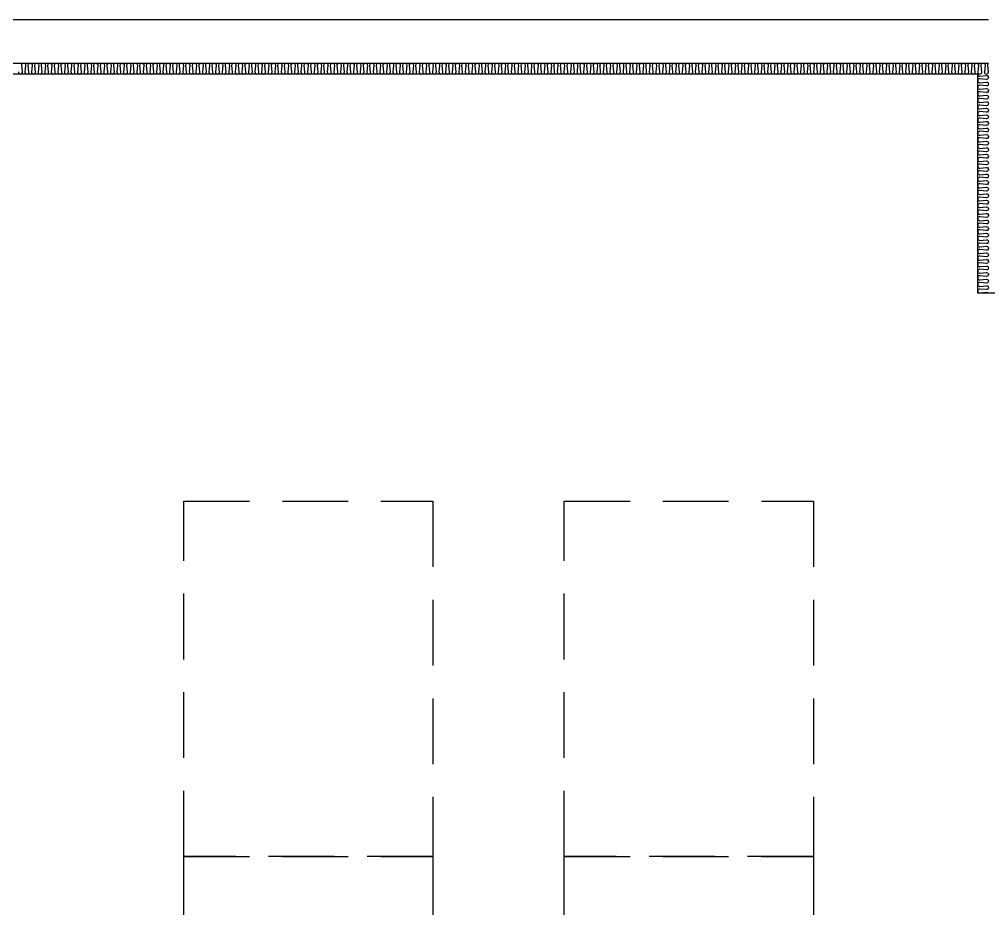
# Model space of a CAD drawing. Header units: millimetres. Extents: x -95754 to 177808, y 34455 to 150605.
# Drawn here: x 108129 to 112554, y 140645 to 144705 of the extents above; entities that cross this region are included whole.
import ezdxf

# ---------------------------------------------------------------- set-up
doc = ezdxf.new("R2010")
doc.units = ezdxf.units.MM
doc.header["$LTSCALE"] = 300
doc.linetypes.add('H1', pattern=[1.5, 1, -0.5])
doc.layers.add('-----31 Base Plan Equipment', color=5, linetype='Continuous', lineweight=0)
for name, color, linetype in [('A-ETC-전기', 253, 'H1'), ('A-WALL-D', 7, 'Continuous'), ('ISL', 251, 'Continuous')]:
    doc.layers.add(name, color=color, linetype=linetype)

# ---------------------------------------------------------------- blocks, each defined once
blk = doc.blocks.new('STS-R')
at = {"layer": 'A-ETC-전기'}
blk.add_lwpolyline([(886993.7, -128281), (888615.7, -128281), (888615.7, -129418), (886993.7, -129418), (886993.7, -128281)], dxfattribs=at)

msp = doc.modelspace()

# ---------------------------------------------------------------- linework, layer by layer
at = {"layer": 'A-WALL-D'}
for p, q in [((102953.6, 144705), (112553.6, 144705)), ((102953.6, 144505), (112553.6, 144505))]:
    msp.add_line(p, q, dxfattribs=at)
at = {"layer": 'ISL'}
for points in [[(108124.6, 144465, 0.44469), (108133.6, 144455, 0.44469), (108142.6, 144465), (108139.6, 144495, -1.108889), (108157.6, 144495), (108154.6, 144465, 0.44469), (108163.6, 144455, 0.44469), (108172.6, 144465), (108169.6, 144495, -1.108889), (108187.6, 144495), (108184.6, 144465, 0.44469), (108193.6, 144455, 0.44469), (108202.6, 144465), (108199.6, 144495, -1.108889), (108217.6, 144495), (108214.6, 144465, 0.44469), (108223.6, 144455, 0.44469), (108232.6, 144465), (108229.6, 144495, -1.108889), (108247.6, 144495), (108244.6, 144465, 0.44469), (108253.6, 144455, 0.44469), (108262.6, 144465), (108259.6, 144495, -1.108889), (108277.6, 144495), (108274.6, 144465, 0.44469), (108283.6, 144455, 0.44469), (108292.6, 144465), (108289.6, 144495, -1.108889), (108307.6, 144495), (108304.6, 144465, 0.44469), (108313.6, 144455, 0.44469), (108322.6, 144465), (108319.6, 144495, -1.108889), (108337.6, 144495), (108334.6, 144465, 0.44469), (108343.6, 144455, 0.44469), (108352.6, 144465), (108349.6, 144495, -1.108889), (108367.6, 144495), (108364.6, 144465, 0.44469), (108373.6, 144455, 0.44469), (108382.6, 144465), (108379.6, 144495, -1.108889), (108397.6, 144495), (108394.6, 144465, 0.44469), (108403.6, 144455, 0.44469), (108412.6, 144465), (108409.6, 144495, -1.108889), (108427.6, 144495), (108424.6, 144465, 0.44469), (108433.6, 144455, 0.44469), (108442.6, 144465), (108439.6, 144495, -1.108889), (108457.6, 144495), (108454.6, 144465, 0.44469), (108463.6, 144455, 0.44469), (108472.6, 144465), (108469.6, 144495, -1.108889), (108487.6, 144495), (108484.6, 144465, 0.44469), (108493.6, 144455, 0.44469), (108502.6, 144465), (108499.6, 144495, -1.108889), (108517.6, 144495), (108514.6, 144465, 0.44469), (108523.6, 144455, 0.44469), (108532.6, 144465), (108529.6, 144495, -1.108889), (108547.6, 144495), (108544.6, 144465, 0.44469), (108553.6, 144455, 0.44469), (108562.6, 144465), (108559.6, 144495, -1.108889), (108577.6, 144495), (108574.6, 144465, 0.44469), (108583.6, 144455, 0.44469), (108592.6, 144465), (108589.6, 144495, -1.108889), (108607.6, 144495), (108604.6, 144465, 0.44469), (108613.6, 144455, 0.44469), (108622.6, 144465), (108619.6, 144495, -1.108889), (108637.6, 144495), (108634.6, 144465, 0.44469), (108643.6, 144455, 0.44469), (108652.6, 144465), (108649.6, 144495, -1.108889), (108667.6, 144495), (108664.6, 144465, 0.44469), (108673.6, 144455, 0.44469), (108682.6, 144465), (108679.6, 144495, -1.108889), (108697.6, 144495), (108694.6, 144465, 0.44469), (108703.6, 144455, 0.44469), (108712.6, 144465), (108709.6, 144495, -1.108889), (108727.6, 144495), (108724.6, 144465, 0.44469), (108733.6, 144455, 0.44469), (108742.6, 144465), (108739.6, 144495, -1.108889), (108757.6, 144495), (108754.6, 144465, 0.44469), (108763.6, 144455, 0.44469), (108772.6, 144465), (108769.6, 144495, -1.108889), (108787.6, 144495), (108784.6, 144465, 0.44469), (108793.6, 144455, 0.44469), (108802.6, 144465), (108799.6, 144495, -1.108889), (108817.6, 144495), (108814.6, 144465, 0.44469), (108823.6, 144455, 0.44469), (108832.6, 144465), (108829.6, 144495, -1.108889), (108847.6, 144495), (108844.6, 144465, 0.44469), (108853.6, 144455, 0.44469), (108862.6, 144465), (108859.6, 144495, -1.108889), (108877.6, 144495), (108874.6, 144465, 0.44469), (108883.6, 144455, 0.44469), (108892.6, 144465), (108889.6, 144495, -1.108889), (108907.6, 144495), (108904.6, 144465, 0.44469), (108913.6, 144455, 0.44469), (108922.6, 144465), (108919.6, 144495, -1.108889), (108937.6, 144495), (108934.6, 144465, 0.44469), (108943.6, 144455, 0.44469), (108952.6, 144465), (108949.6, 144495, -1.108889), (108967.6, 144495), (108964.6, 144465, 0.44469), (108973.6, 144455, 0.44469), (108982.6, 144465), (108979.6, 144495, -1.108889), (108997.6, 144495), (108994.6, 144465, 0.44469), (109003.6, 144455, 0.44469), (109012.6, 144465), (109009.6, 144495, -1.108889), (109027.6, 144495), (109024.6, 144465, 0.44469), (109033.6, 144455, 0.44469), (109042.6, 144465), (109039.6, 144495, -1.108889), (109057.6, 144495), (109054.6, 144465, 0.44469), (109063.6, 144455, 0.44469), (109072.6, 144465), (109069.6, 144495, -1.108889), (109087.6, 144495), (109084.6, 144465, 0.44469), (109093.6, 144455, 0.44469), (109102.6, 144465), (109099.6, 144495, -1.108889), (109117.6, 144495), (109114.6, 144465, 0.44469), (109123.6, 144455, 0.44469), (109132.6, 144465), (109129.6, 144495, -1.108889), (109147.6, 144495), (109144.6, 144465, 0.44469), (109153.6, 144455, 0.44469), (109162.6, 144465), (109159.6, 144495, -1.108889), (109177.6, 144495), (109174.6, 144465, 0.44469), (109183.6, 144455, 0.44469), (109192.6, 144465), (109189.6, 144495, -1.108889), (109207.6, 144495), (109204.6, 144465, 0.44469), (109213.6, 144455, 0.44469), (109222.6, 144465), (109219.6, 144495, -1.108889), (109237.6, 144495), (109234.6, 144465, 0.44469), (109243.6, 144455, 0.44469), (109252.6, 144465), (109249.6, 144495, -1.108889), (109267.6, 144495), (109264.6, 144465, 0.44469), (109273.6, 144455, 0.44469), (109282.6, 144465), (109279.6, 144495, -1.108889), (109297.6, 144495), (109294.6, 144465, 0.44469), (109303.6, 144455, 0.44469), (109312.6, 144465), (109309.6, 144495, -1.108889), (109327.6, 144495), (109324.6, 144465, 0.44469), (109333.6, 144455, 0.44469), (109342.6, 144465), (109339.6, 144495, -1.108889), (109357.6, 144495), (109354.6, 144465, 0.44469), (109363.6, 144455, 0.44469), (109372.6, 144465), (109369.6, 144495, -1.108889), (109387.6, 144495), (109384.6, 144465, 0.44469), (109393.6, 144455, 0.44469), (109402.6, 144465), (109399.6, 144495, -1.108889), (109417.6, 144495), (109414.6, 144465, 0.44469), (109423.6, 144455, 0.44469), (109432.6, 144465), (109429.6, 144495, -1.108889), (109447.6, 144495), (109444.6, 144465, 0.44469), (109453.6, 144455, 0.44469), (109462.6, 144465), (109459.6, 144495, -1.108889), (109477.6, 144495), (109474.6, 144465, 0.44469), (109483.6, 144455, 0.44469), (109492.6, 144465), (109489.6, 144495, -1.108889), (109507.6, 144495), (109504.6, 144465, 0.44469), (109513.6, 144455, 0.44469), (109522.6, 144465), (109519.6, 144495, -1.108889), (109537.6, 144495), (109534.6, 144465, 0.44469), (109543.6, 144455, 0.44469), (109552.6, 144465), (109549.6, 144495, -1.108889), (109567.6, 144495), (109564.6, 144465, 0.44469), (109573.6, 144455, 0.44469), (109582.6, 144465), (109579.6, 144495, -1.108889), (109597.6, 144495), (109594.6, 144465, 0.44469), (109603.6, 144455, 0.44469), (109612.6, 144465), (109609.6, 144495, -1.108889), (109627.6, 144495), (109624.6, 144465, 0.44469), (109633.6, 144455, 0.44469), (109642.6, 144465), (109639.6, 144495, -1.108889), (109657.6, 144495), (109654.6, 144465, 0.44469), (109663.6, 144455, 0.44469), (109672.6, 144465), (109669.6, 144495, -1.108889), (109687.6, 144495), (109684.6, 144465, 0.44469), (109693.6, 144455, 0.44469), (109702.6, 144465), (109699.6, 144495, -1.108889), (109717.6, 144495), (109714.6, 144465, 0.44469), (109723.6, 144455, 0.44469), (109732.6, 144465), (109729.6, 144495, -1.108889), (109747.6, 144495), (109744.6, 144465, 0.44469), (109753.6, 144455, 0.44469), (109762.6, 144465), (109759.6, 144495, -1.108889), (109777.6, 144495), (109774.6, 144465, 0.44469), (109783.6, 144455, 0.44469), (109792.6, 144465), (109789.6, 144495, -1.108889), (109807.6, 144495), (109804.6, 144465, 0.44469), (109813.6, 144455, 0.44469), (109822.6, 144465), (109819.6, 144495, -1.108889), (109837.6, 144495), (109834.6, 144465, 0.44469), (109843.6, 144455, 0.44469), (109852.6, 144465), (109849.6, 144495, -1.108889), (109867.6, 144495), (109864.6, 144465, 0.44469), (109873.6, 144455, 0.44469), (109882.6, 144465), (109879.6, 144495, -1.108889), (109897.6, 144495), (109894.6, 144465, 0.44469), (109903.6, 144455, 0.44469), (109912.6, 144465), (109909.6, 144495, -1.108889), (109927.6, 144495), (109924.6, 144465, 0.44469), (109933.6, 144455, 0.44469), (109942.6, 144465), (109939.6, 144495, -1.108889), (109957.6, 144495), (109954.6, 144465, 0.44469), (109963.6, 144455, 0.44469), (109972.6, 144465), (109969.6, 144495, -1.108889), (109987.6, 144495), (109984.6, 144465, 0.44469), (109993.6, 144455, 0.44469), (110002.6, 144465), (109999.6, 144495, -1.108889), (110017.6, 144495), (110014.6, 144465, 0.44469), (110023.6, 144455, 0.44469), (110032.6, 144465), (110029.6, 144495, -1.108889), (110047.6, 144495), (110044.6, 144465, 0.44469), (110053.6, 144455, 0.44469), (110062.6, 144465), (110059.6, 144495, -1.108889), (110077.6, 144495), (110074.6, 144465, 0.44469), (110083.6, 144455, 0.44469), (110092.6, 144465), (110089.6, 144495, -1.108889), (110107.6, 144495), (110104.6, 144465, 0.44469), (110113.6, 144455, 0.44469), (110122.6, 144465), (110119.6, 144495, -1.108889), (110137.6, 144495), (110134.6, 144465, 0.44469), (110143.6, 144455, 0.44469), (110152.6, 144465), (110149.6, 144495, -1.108889), (110167.6, 144495), (110164.6, 144465, 0.44469), (110173.6, 144455, 0.44469), (110182.6, 144465), (110179.6, 144495, -1.108889), (110197.6, 144495), (110194.6, 144465, 0.44469), (110203.6, 144455, 0.44469), (110212.6, 144465), (110209.6, 144495, -1.108889), (110227.6, 144495), (110224.6, 144465, 0.44469), (110233.6, 144455, 0.44469), (110242.6, 144465), (110239.6, 144495, -1.108889), (110257.6, 144495), (110254.6, 144465, 0.44469), (110263.6, 144455, 0.44469), (110272.6, 144465), (110269.6, 144495, -1.108889), (110287.6, 144495), (110284.6, 144465, 0.44469), (110293.6, 144455, 0.44469), (110302.6, 144465), (110299.6, 144495, -1.108889), (110317.6, 144495), (110314.6, 144465, 0.44469), (110323.6, 144455, 0.44469), (110332.6, 144465), (110329.6, 144495, -1.108889), (110347.6, 144495), (110344.6, 144465, 0.44469), (110353.6, 144455, 0.44469), (110362.6, 144465), (110359.6, 144495, -1.108889), (110377.6, 144495), (110374.6, 144465, 0.44469), (110383.6, 144455, 0.44469), (110392.6, 144465), (110389.6, 144495, -1.108889), (110407.6, 144495), (110404.6, 144465, 0.44469), (110413.6, 144455, 0.44469), (110422.6, 144465), (110419.6, 144495, -1.108889), (110437.6, 144495), (110434.6, 144465, 0.44469), (110443.6, 144455, 0.44469), (110452.6, 144465), (110449.6, 144495, -1.108889), (110467.6, 144495), (110464.6, 144465, 0.44469), (110473.6, 144455, 0.44469), (110482.6, 144465), (110479.6, 144495, -1.108889), (110497.6, 144495), (110494.6, 144465, 0.44469), (110503.6, 144455, 0.44469), (110512.6, 144465), (110509.6, 144495, -1.108889), (110527.6, 144495), (110524.6, 144465, 0.44469), (110533.6, 144455, 0.44469), (110542.6, 144465), (110539.6, 144495, -1.108889), (110557.6, 144495), (110554.6, 144465, 0.44469), (110563.6, 144455, 0.44469), (110572.6, 144465), (110569.6, 144495, -1.108889), (110587.6, 144495), (110584.6, 144465, 0.44469), (110593.6, 144455, 0.44469), (110602.6, 144465), (110599.6, 144495, -1.108889), (110617.6, 144495), (110614.6, 144465, 0.44469), (110623.6, 144455, 0.44469), (110632.6, 144465), (110629.6, 144495, -1.108889), (110647.6, 144495), (110644.6, 144465, 0.44469), (110653.6, 144455, 0.44469), (110662.6, 144465), (110659.6, 144495, -1.108889), (110677.6, 144495), (110674.6, 144465, 0.44469), (110683.6, 144455, 0.44469), (110692.6, 144465), (110689.6, 144495, -1.108889), (110707.6, 144495), (110704.6, 144465, 0.44469), (110713.6, 144455, 0.44469), (110722.6, 144465), (110719.6, 144495, -1.108889), (110737.6, 144495), (110734.6, 144465, 0.44469), (110743.6, 144455, 0.44469), (110752.6, 144465), (110749.6, 144495, -1.108889), (110767.6, 144495), (110764.6, 144465, 0.44469), (110773.6, 144455, 0.44469), (110782.6, 144465), (110779.6, 144495, -1.108889), (110797.6, 144495), (110794.6, 144465, 0.44469), (110803.6, 144455, 0.44469), (110812.6, 144465), (110809.6, 144495, -1.108889), (110827.6, 144495), (110824.6, 144465, 0.44469), (110833.6, 144455, 0.44469), (110842.6, 144465), (110839.6, 144495, -1.108889), (110857.6, 144495), (110854.6, 144465, 0.44469), (110863.6, 144455, 0.44469), (110872.6, 144465), (110869.6, 144495, -1.108889), (110887.6, 144495), (110884.6, 144465, 0.44469), (110893.6, 144455, 0.44469), (110902.6, 144465), (110899.6, 144495, -1.108889), (110917.6, 144495), (110914.6, 144465, 0.44469), (110923.6, 144455, 0.44469), (110932.6, 144465), (110929.6, 144495, -1.108889), (110947.6, 144495), (110944.6, 144465, 0.44469), (110953.6, 144455, 0.44469), (110962.6, 144465), (110959.6, 144495, -1.108889), (110977.6, 144495), (110974.6, 144465, 0.44469), (110983.6, 144455, 0.44469), (110992.6, 144465), (110989.6, 144495, -1.108889), (111007.6, 144495), (111004.6, 144465, 0.44469), (111013.6, 144455, 0.44469), (111022.6, 144465), (111019.6, 144495, -1.108889), (111037.6, 144495), (111034.6, 144465, 0.44469), (111043.6, 144455, 0.44469), (111052.6, 144465), (111049.6, 144495, -1.108889), (111067.6, 144495), (111064.6, 144465, 0.44469), (111073.6, 144455, 0.44469), (111082.6, 144465), (111079.6, 144495, -1.108889), (111097.6, 144495), (111094.6, 144465, 0.44469), (111103.6, 144455, 0.44469), (111112.6, 144465), (111109.6, 144495, -1.108889), (111127.6, 144495), (111124.6, 144465, 0.44469), (111133.6, 144455, 0.44469), (111142.6, 144465), (111139.6, 144495, -1.108889), (111157.6, 144495), (111154.6, 144465, 0.44469), (111163.6, 144455, 0.44469), (111172.6, 144465), (111169.6, 144495, -1.108889), (111187.6, 144495), (111184.6, 144465, 0.44469), (111193.6, 144455, 0.44469), (111202.6, 144465), (111199.6, 144495, -1.108889), (111217.6, 144495), (111214.6, 144465, 0.44469), (111223.6, 144455, 0.44469), (111232.6, 144465), (111229.6, 144495, -1.108889), (111247.6, 144495), (111244.6, 144465, 0.44469), (111253.6, 144455, 0.44469), (111262.6, 144465), (111259.6, 144495, -1.108889), (111277.6, 144495), (111274.6, 144465, 0.44469), (111283.6, 144455, 0.44469), (111292.6, 144465), (111289.6, 144495, -1.108889), (111307.6, 144495), (111304.6, 144465, 0.44469), (111313.6, 144455, 0.44469), (111322.6, 144465), (111319.6, 144495, -1.108889), (111337.6, 144495), (111334.6, 144465, 0.44469), (111343.6, 144455, 0.44469), (111352.6, 144465), (111349.6, 144495, -1.108889), (111367.6, 144495), (111364.6, 144465, 0.44469), (111373.6, 144455, 0.44469), (111382.6, 144465), (111379.6, 144495, -1.108889), (111397.6, 144495), (111394.6, 144465, 0.44469), (111403.6, 144455, 0.44469), (111412.6, 144465), (111409.6, 144495, -1.108889), (111427.6, 144495), (111424.6, 144465, 0.44469), (111433.6, 144455, 0.44469), (111442.6, 144465), (111439.6, 144495, -1.108889), (111457.6, 144495), (111454.6, 144465, 0.44469), (111463.6, 144455, 0.44469), (111472.6, 144465), (111469.6, 144495, -1.108889), (111487.6, 144495), (111484.6, 144465, 0.44469), (111493.6, 144455, 0.44469), (111502.6, 144465), (111499.6, 144495, -1.108889), (111517.6, 144495), (111514.6, 144465, 0.44469), (111523.6, 144455, 0.44469), (111532.6, 144465), (111529.6, 144495, -1.108889), (111547.6, 144495), (111544.6, 144465, 0.44469), (111553.6, 144455, 0.44469), (111562.6, 144465), (111559.6, 144495, -1.108889), (111577.6, 144495), (111574.6, 144465, 0.44469), (111583.6, 144455, 0.44469), (111592.6, 144465), (111589.6, 144495, -1.108889), (111607.6, 144495), (111604.6, 144465, 0.44469), (111613.6, 144455, 0.44469), (111622.6, 144465), (111619.6, 144495, -1.108889), (111637.6, 144495), (111634.6, 144465, 0.44469), (111643.6, 144455, 0.44469), (111652.6, 144465), (111649.6, 144495, -1.108889), (111667.6, 144495), (111664.6, 144465, 0.44469), (111673.6, 144455, 0.44469), (111682.6, 144465), (111679.6, 144495, -1.108889), (111697.6, 144495), (111694.6, 144465, 0.44469), (111703.6, 144455, 0.44469), (111712.6, 144465), (111709.6, 144495, -1.108889), (111727.6, 144495), (111724.6, 144465, 0.44469), (111733.6, 144455, 0.44469), (111742.6, 144465), (111739.6, 144495, -1.108889), (111757.6, 144495), (111754.6, 144465, 0.44469), (111763.6, 144455, 0.44469), (111772.6, 144465), (111769.6, 144495, -1.108889), (111787.6, 144495), (111784.6, 144465, 0.44469), (111793.6, 144455, 0.44469), (111802.6, 144465), (111799.6, 144495, -1.108889), (111817.6, 144495), (111814.6, 144465, 0.44469), (111823.6, 144455, 0.44469), (111832.6, 144465), (111829.6, 144495, -1.108889), (111847.6, 144495), (111844.6, 144465, 0.44469), (111853.6, 144455, 0.44469), (111862.6, 144465), (111859.6, 144495, -1.108889), (111877.6, 144495), (111874.6, 144465, 0.44469), (111883.6, 144455, 0.44469), (111892.6, 144465), (111889.6, 144495, -1.108889), (111907.6, 144495), (111904.6, 144465, 0.44469), (111913.6, 144455, 0.44469), (111922.6, 144465), (111919.6, 144495, -1.108889), (111937.6, 144495), (111934.6, 144465, 0.44469), (111943.6, 144455, 0.44469), (111952.6, 144465), (111949.6, 144495, -1.108889), (111967.6, 144495), (111964.6, 144465, 0.44469), (111973.6, 144455, 0.44469), (111982.6, 144465), (111979.6, 144495, -1.108889), (111997.6, 144495), (111994.6, 144465, 0.44469), (112003.6, 144455, 0.44469), (112012.6, 144465), (112009.6, 144495, -1.108889), (112027.6, 144495), (112024.6, 144465, 0.44469), (112033.6, 144455, 0.44469), (112042.6, 144465), (112039.6, 144495, -1.108889), (112057.6, 144495), (112054.6, 144465, 0.44469), (112063.6, 144455, 0.44469), (112072.6, 144465), (112069.6, 144495, -1.108889), (112087.6, 144495), (112084.6, 144465, 0.44469), (112093.6, 144455, 0.44469), (112102.6, 144465), (112099.6, 144495, -1.108889), (112117.6, 144495), (112114.6, 144465, 0.44469), (112123.6, 144455, 0.44469), (112132.6, 144465), (112129.6, 144495, -1.108889), (112147.6, 144495), (112144.6, 144465, 0.44469), (112153.6, 144455, 0.44469), (112162.6, 144465), (112159.6, 144495, -1.108889), (112177.6, 144495), (112174.6, 144465, 0.44469), (112183.6, 144455, 0.44469), (112192.6, 144465), (112189.6, 144495, -1.108889), (112207.6, 144495), (112204.6, 144465, 0.44469), (112213.6, 144455, 0.44469), (112222.6, 144465), (112219.6, 144495, -1.108889), (112237.6, 144495), (112234.6, 144465, 0.44469), (112243.6, 144455, 0.44469), (112252.6, 144465), (112249.6, 144495, -1.108889), (112267.6, 144495), (112264.6, 144465, 0.44469), (112273.6, 144455, 0.44469), (112282.6, 144465), (112279.6, 144495, -1.108889), (112297.6, 144495), (112294.6, 144465, 0.44469), (112303.6, 144455, 0.44469), (112312.6, 144465), (112309.6, 144495, -1.108889), (112327.6, 144495), (112324.6, 144465, 0.44469), (112333.6, 144455, 0.44469), (112342.6, 144465), (112339.6, 144495, -1.108889), (112357.6, 144495), (112354.6, 144465, 0.44469), (112363.6, 144455, 0.44469), (112372.6, 144465), (112369.6, 144495, -1.108889), (112387.6, 144495), (112384.6, 144465, 0.44469), (112393.6, 144455, 0.44469), (112402.6, 144465), (112399.6, 144495, -1.108889), (112417.6, 144495), (112414.6, 144465, 0.44469), (112423.6, 144455, 0.44469), (112432.6, 144465), (112429.6, 144495, -1.108889), (112447.6, 144495), (112444.6, 144465, 0.44469), (112453.6, 144455, 0.44469), (112462.6, 144465), (112459.6, 144495, -1.108889), (112477.6, 144495), (112474.6, 144465, 0.44469), (112483.6, 144455, 0.44469), (112492.6, 144465), (112489.6, 144495, -1.108889), (112507.6, 144495), (112504.6, 144465, 0.44469), (112513.6, 144455, 0.44469), (112522.6, 144465), (112519.6, 144495, -1.108889), (112537.6, 144495), (112534.6, 144465, 0.44469), (112543.6, 144455, 0.44469), (112552.6, 144465), (112549.6, 144495, -0.278714), (112553.6, 144503.5, -0.278714)], [(112503.6, 144455, 0.44469), (112513.6, 144446), (112543.6, 144449, -1.108889), (112543.6, 144431), (112513.6, 144434, 0.44469), (112503.6, 144425, 0.44469), (112513.6, 144416), (112543.6, 144419, -1.108889), (112543.6, 144401), (112513.6, 144404, 0.44469), (112503.6, 144395, 0.44469), (112513.6, 144386), (112543.6, 144389, -1.108889), (112543.6, 144371), (112513.6, 144374, 0.44469), (112503.6, 144365, 0.44469), (112513.6, 144356), (112543.6, 144359, -1.108889), (112543.6, 144341), (112513.6, 144344, 0.44469), (112503.6, 144335, 0.44469), (112513.6, 144326), (112543.6, 144329, -1.108889), (112543.6, 144311), (112513.6, 144314, 0.44469), (112503.6, 144305, 0.44469), (112513.6, 144296), (112543.6, 144299, -1.108889), (112543.6, 144281), (112513.6, 144284, 0.44469), (112503.6, 144275, 0.44469), (112513.6, 144266), (112543.6, 144269, -1.108889), (112543.6, 144251), (112513.6, 144254, 0.44469), (112503.6, 144245, 0.44469), (112513.6, 144236), (112543.6, 144239, -1.108889), (112543.6, 144221), (112513.6, 144224, 0.44469), (112503.6, 144215, 0.44469), (112513.6, 144206), (112543.6, 144209, -1.108889), (112543.6, 144191), (112513.6, 144194, 0.44469), (112503.6, 144185, 0.44469), (112513.6, 144176), (112543.6, 144179, -1.108889), (112543.6, 144161), (112513.6, 144164, 0.44469), (112503.6, 144155, 0.44469), (112513.6, 144146), (112543.6, 144149, -1.108889), (112543.6, 144131), (112513.6, 144134, 0.44469), (112503.6, 144125, 0.44469), (112513.6, 144116), (112543.6, 144119, -1.108889), (112543.6, 144101), (112513.6, 144104, 0.44469), (112503.6, 144095, 0.44469), (112513.6, 144086), (112543.6, 144089, -1.108889), (112543.6, 144071), (112513.6, 144074, 0.44469), (112503.6, 144065, 0.44469), (112513.6, 144056), (112543.6, 144059, -1.108889), (112543.6, 144041), (112513.6, 144044, 0.44469), (112503.6, 144035, 0.44469), (112513.6, 144026), (112543.6, 144029, -1.108889), (112543.6, 144011), (112513.6, 144014, 0.44469), (112503.6, 144005, 0.44469), (112513.6, 143996), (112543.6, 143999, -1.108889), (112543.6, 143981), (112513.6, 143984, 0.44469), (112503.6, 143975, 0.44469), (112513.6, 143966), (112543.6, 143969, -1.108889), (112543.6, 143951), (112513.6, 143954, 0.44469), (112503.6, 143945, 0.44469), (112513.6, 143936), (112543.6, 143939, -1.108889), (112543.6, 143921), (112513.6, 143924, 0.44469), (112503.6, 143915, 0.44469), (112513.6, 143906), (112543.6, 143909, -1.108889), (112543.6, 143891), (112513.6, 143894, 0.44469), (112503.6, 143885, 0.44469), (112513.6, 143876), (112543.6, 143879, -1.108889), (112543.6, 143861), (112513.6, 143864, 0.44469), (112503.6, 143855, 0.44469), (112513.6, 143846), (112543.6, 143849, -1.108889), (112543.6, 143831), (112513.6, 143834, 0.44469), (112503.6, 143825, 0.44469), (112513.6, 143816), (112543.6, 143819, -1.108889), (112543.6, 143801), (112513.6, 143804, 0.44469), (112503.6, 143795, 0.44469), (112513.6, 143786), (112543.6, 143789, -1.108889), (112543.6, 143771), (112513.6, 143774, 0.44469), (112503.6, 143765, 0.44469), (112513.6, 143756), (112543.6, 143759, -1.108889), (112543.6, 143741), (112513.6, 143744, 0.44469), (112503.6, 143735, 0.44469), (112513.6, 143726), (112543.6, 143729, -1.108889), (112543.6, 143711), (112513.6, 143714, 0.44469), (112503.6, 143705, 0.44469), (112513.6, 143696), (112543.6, 143699, -1.108889), (112543.6, 143681), (112513.6, 143684, 0.44469), (112503.6, 143675, 0.44469), (112513.6, 143666), (112543.6, 143669, -1.108889), (112543.6, 143651), (112513.6, 143654, 0.44469), (112503.6, 143645, 0.44469), (112513.6, 143636), (112543.6, 143639, -1.108889), (112543.6, 143621), (112513.6, 143624, 0.44469), (112503.6, 143615, 0.44469), (112513.6, 143606), (112543.6, 143609, -1.108889), (112543.6, 143591), (112513.6, 143594, 0.44469), (112503.6, 143585, 0.44469), (112513.6, 143576), (112543.6, 143579, -1.108889), (112543.6, 143561), (112513.6, 143564, 0.44469), (112503.6, 143555, 0.44469), (112513.6, 143546), (112543.6, 143549, -1.108889), (112543.6, 143531), (112513.6, 143534, 0.44469), (112503.6, 143525, 0.44469), (112513.6, 143516), (112543.6, 143519, -1.108889), (112543.6, 143501), (112513.6, 143504, 0.44469), (112503.6, 143495, 0.44469), (112513.6, 143486), (112543.6, 143489, -1.108889), (112543.6, 143471), (112513.6, 143474, 0.44469), (112503.6, 143465, 0.44469), (112513.6, 143456), (112543.6, 143459, -0.278196), (112552, 143455, -0.278196)]]:
    msp.add_lwpolyline(points, format="xyb", dxfattribs=at)
msp.add_lwpolyline([(134603.6, 143240), (134603.6, 143455), (134103.6, 143455), (134103.6, 144455), (124603.6, 144455), (124603.6, 143455), (123303.6, 143455), (123303.6, 144455), (113803.6, 144455), (113803.6, 143455), (112503.6, 143455), (112503.6, 144455), (103003.6, 144455), (103003.6, 143455), (102003.6, 143455), (102003.6, 143270)], dxfattribs=at)

# ---------------------------------------------------------------- block references
at = {"layer": '-----31 Base Plan Equipment', "rotation": 90.00000000000001}
for p in [(-19401.4, -746110.7, 0), (-17664.4, -746110.7, 0), (-19401.4, -747732.7, 0), (-17664.4, -747732.7, 0)]:
    msp.add_blockref('STS-R', p, dxfattribs=at)

doc.saveas('drawing.dxf')
